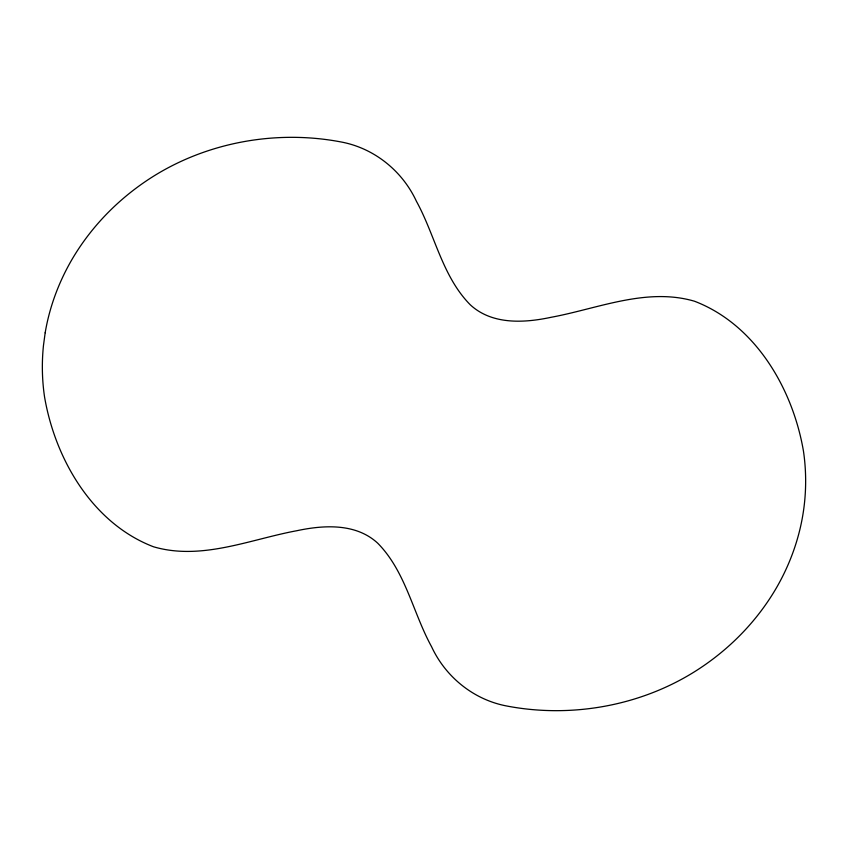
<?xml version="1.0" encoding="UTF-8"?>
<svg xmlns="http://www.w3.org/2000/svg" width="848" height="848" viewBox="0 0 848 848"><rect width="100%" height="100%" fill="white"/><g stroke="black" fill="none" stroke-linecap="round" stroke-linejoin="round"><path stroke-width="1.27" d="M45.177 332.776L43.46 345.549A240.599 221.805 -12.9 0 0 44.509 396.663C55.056 458.906 92.358 523.354 153.52 546.78C201.464 560.804 249.969 539.392 296.779 530.731C323.777 524.954 355.948 523.036 377.731 543.208C405.694 571.552 412.891 612.712 431.59 646.738C445.433 676.619 472.961 699.155 505.344 705.727C572.782 719.051 645.816 705.26 702.748 666.369A243.758 224.72 -12.9 0 0 776.1 588.406C791.407 562.129 801.402 532.735 804.54 502.451A240.599 221.805 -12.9 0 0 803.491 451.337C792.944 389.094 755.642 324.646 694.48 301.22C646.536 287.196 598.031 308.608 551.221 317.269C524.223 323.046 492.052 324.964 470.269 304.792C442.306 276.448 435.109 235.288 416.41 201.262C402.567 171.381 375.039 148.845 342.656 142.273C275.218 128.949 202.184 142.74 145.252 181.631A243.758 224.72 -12.9 0 0 71.9 259.594C58.788 282.172 49.502 306.997 45.177 332.776"/></g></svg>
